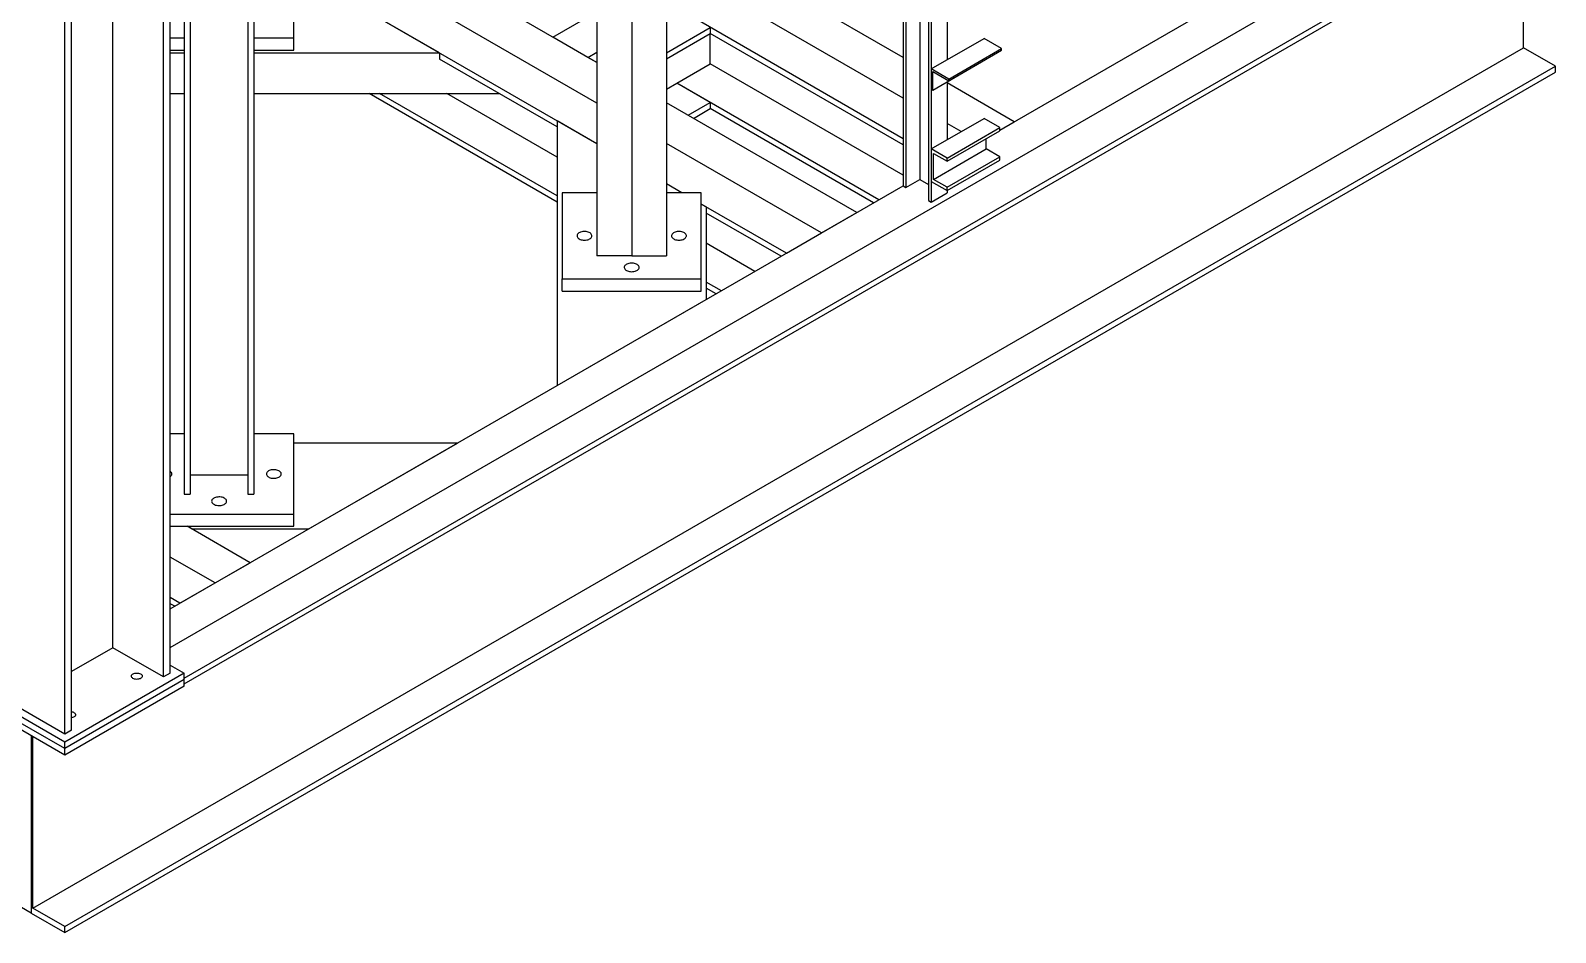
# Model space of a CAD drawing. Header units: millimetres. Extents: x 0 to 16187, y -20471 to 6290.
# Drawn here: x 9626.8 to 9780.1, y 3021 to 3111.7 of the extents above; entities that cross this region are included whole.
import ezdxf

# ---------------------------------------------------------------- set-up
doc = ezdxf.new("R2010")
doc.units = ezdxf.units.MM

msp = doc.modelspace()

# ---------------------------------------------------------------- linework, layer by layer
at = {"color": 7, "linetype": 'Continuous', "lineweight": 25}
for p, q in [((9640.13535, 3046.66095), (9640.13535, 3185.63633)), ((9640.8071, 3047.04874), (9640.8071, 3186.02412)), ((9635.0265, 3049.61022), (9635.0265, 3182.68705)), ((9630.2005, 3040.92568), (9630.2005, 3179.90106)), ((9630.87225, 3041.31347), (9630.87225, 3180.28885)), ((9683.71097, 3154.74374), (9683.71097, 3089.01221)), ((9687.21097, 3154.74374), (9687.21097, 3089.01221)), ((9690.71097, 3154.74374), (9690.71097, 3089.01221)), ((9716.17054, 3134.5818), (9716.17054, 3096.69431)), ((9714.50884, 3133.94908), (9714.50884, 3096.06159)), ((9714.79168, 3133.7858), (9714.79168, 3095.89831)), ((9717.05443, 3132.47955), (9717.05443, 3094.59205)), ((9717.33727, 3132.31627), (9717.33727, 3094.42877)), ((9642.22149, 3130.79238), (9642.22149, 3065.06084)), ((9642.82149, 3130.79238), (9642.82149, 3065.06084)), ((9648.62149, 3130.79238), (9648.62149, 3065.06084)), ((9649.22149, 3130.79238), (9649.22149, 3065.06084)), ((9683.71097, 3108.45253), (9651.87332, 3126.83201)), ((9683.71097, 3104.37049), (9649.22149, 3124.28084)), ((9714.50884, 3108.96084), (9690.71097, 3122.69906)), ((9724.23156, 3101.67439), (9762.06177, 3123.51331)), ((9776.90041, 3109.94371), (9776.90041, 3123.49086)), ((9640.8071, 3049.62838), (9765.4276, 3121.57026)), ((9642.22132, 3046.55868), (9768.79343, 3119.62721)), ((9642.22132, 3045.96669), (9769.30617, 3119.33121)), ((9653.22149, 3110.94306), (9653.22149, 3119.02509)), ((9667.8763, 3109.42961), (9653.22149, 3117.88965)), ((9683.71097, 3100.28845), (9653.22149, 3117.88965)), ((9714.50884, 3104.8788), (9694.51186, 3116.42281)), ((9718.92826, 3114.69928), (9718.92826, 3108.7385)), ((9679.27371, 3111.0141), (9683.71097, 3113.57568)), ((9714.50884, 3100.79676), (9692.88522, 3113.27981)), ((9690.71097, 3109.45261), (9695.1129, 3111.99379)), ((9695.1129, 3111.99379), (9695.1129, 3111.38139)), ((9640.8071, 3110.94306), (9642.22149, 3110.94306)), ((9649.22149, 3110.94306), (9653.22149, 3110.94306)), ((9653.22149, 3109.71825), (9653.22149, 3110.94306)), ((9682.80924, 3108.97308), (9679.27371, 3111.0141)), ((9690.71097, 3108.8402), (9695.1129, 3111.38139)), ((9695.1129, 3108.33914), (9695.1129, 3111.38139)), ((9714.50884, 3100.18435), (9695.1129, 3111.38139)), ((9717.33727, 3107.82004), (9722.64057, 3110.88157)), ((9724.40834, 3109.86106), (9722.64057, 3110.88157)), ((9626.99377, 3023.40445), (9776.90041, 3109.94371)), ((9640.8071, 3109.71825), (9642.22149, 3109.71825)), ((9640.8071, 3109.42961), (9642.22149, 3109.42961)), ((9649.22149, 3109.71825), (9653.22149, 3109.71825)), ((9649.22149, 3109.42961), (9667.8763, 3109.42961)), ((9667.8763, 3109.42961), (9667.8763, 3108.8172)), ((9679.71097, 3101.98519), (9667.8763, 3108.8172)), ((9682.80924, 3108.97308), (9683.71097, 3109.49364)), ((9683.71097, 3108.45253), (9682.80924, 3108.97308)), ((9717.47869, 3105.69705), (9722.78199, 3108.75858)), ((9719.10504, 3106.79953), (9724.40834, 3109.86106)), ((9719.10504, 3106.63622), (9724.40834, 3109.69775)), ((9722.78199, 3108.75858), (9722.78199, 3108.75888)), ((9724.40834, 3109.69775), (9724.40834, 3109.86106)), ((9780.10714, 3108.09251), (9776.90041, 3109.94371)), ((9630.2005, 3021.55325), (9780.10714, 3108.09251)), ((9630.2005, 3020.96126), (9780.10714, 3107.50052)), ((9691.73647, 3106.38996), (9695.1129, 3108.33914)), ((9714.50884, 3097.1421), (9695.1129, 3108.33914)), ((9717.33727, 3107.82004), (9717.33727, 3105.77869)), ((9719.10504, 3106.79953), (9717.33727, 3107.82004)), ((9717.47869, 3107.57509), (9719.10504, 3106.63622)), ((9717.47869, 3105.69705), (9717.47869, 3107.57509)), ((9780.10714, 3107.50052), (9780.10714, 3108.09251)), ((9690.71097, 3105.79796), (9691.73647, 3106.38996)), ((9695.1129, 3104.44079), (9691.73647, 3106.38996)), ((9712.06826, 3094.65267), (9691.73647, 3106.38996)), ((9717.33727, 3105.77869), (9717.47869, 3105.69705)), ((9718.92826, 3106.53387), (9718.92826, 3100.69557)), ((9725.68113, 3102.51121), (9718.92826, 3106.40956)), ((9719.10504, 3106.63622), (9719.10504, 3106.79953)), ((9640.8071, 3105.3469), (9642.22149, 3105.3469)), ((9649.22149, 3105.3469), (9673.88769, 3105.3469)), ((9679.71097, 3094.43219), (9660.80408, 3105.3469)), ((9679.71097, 3095.0446), (9661.86492, 3105.3469)), ((9679.71097, 3098.94295), (9668.61779, 3105.3469)), ((9709.84194, 3093.36744), (9690.71097, 3104.41152)), ((9692.88658, 3103.15556), (9695.1129, 3104.44079)), ((9695.1129, 3104.44079), (9695.1129, 3103.82838)), ((9683.71097, 3100.28845), (9679.71097, 3102.5976)), ((9679.71097, 3102.5976), (9679.71097, 3075.9732)), ((9693.417, 3102.84936), (9695.1129, 3103.82838)), ((9711.53784, 3094.34647), (9695.1129, 3103.82838)), ((9717.33727, 3099.77711), (9722.64057, 3102.83865)), ((9720.34172, 3101.51155), (9718.92826, 3102.32752)), ((9724.23156, 3101.92019), (9722.64057, 3102.83865)), ((9724.23156, 3101.67439), (9725.68113, 3102.51121)), ((9718.92826, 3098.85866), (9724.23156, 3101.92019)), ((9718.92826, 3098.53204), (9724.23156, 3101.59357)), ((9722.8527, 3099.77664), (9722.8527, 3100.79757)), ((9724.23156, 3101.59357), (9724.23156, 3101.92019)), ((9706.3064, 3091.32642), (9690.71097, 3100.32948)), ((9718.92826, 3098.85866), (9717.33727, 3099.77711)), ((9717.33727, 3099.77711), (9717.33727, 3096.51095)), ((9717.5494, 3096.71511), (9722.8527, 3099.77664)), ((9717.5494, 3099.32804), (9718.92826, 3098.53204)), ((9717.5494, 3096.71511), (9717.5494, 3099.32804)), ((9724.23156, 3098.98064), (9722.8527, 3099.77664)), ((9718.92826, 3095.91911), (9724.23156, 3098.98064)), ((9718.92826, 3098.53204), (9718.92826, 3098.85866)), ((9718.92826, 3095.59249), (9724.23156, 3098.65402)), ((9724.23156, 3098.65402), (9724.23156, 3098.98064)), ((9692.24411, 3095.36237), (9690.71097, 3096.24744)), ((9714.79168, 3095.89831), (9716.17054, 3096.69431)), ((9716.17054, 3096.69431), (9717.05443, 3096.18405)), ((9717.33727, 3096.51095), (9718.92826, 3095.59249)), ((9718.92826, 3095.91911), (9717.5494, 3096.71511)), ((9640.8071, 3053.51448), (9714.50884, 3096.06159)), ((9680.21097, 3095.36237), (9680.21097, 3086.70306)), ((9683.71097, 3095.36237), (9680.21097, 3095.36237)), ((9694.21097, 3095.36237), (9690.71097, 3095.36237)), ((9694.21097, 3086.70306), (9694.21097, 3095.36237)), ((9714.50884, 3096.06159), (9714.79168, 3095.89831)), ((9717.33727, 3094.42877), (9718.92826, 3095.34723)), ((9718.92826, 3095.59249), (9718.92826, 3095.91911)), ((9718.92826, 3095.59249), (9718.92826, 3095.34723)), ((9694.71097, 3093.93828), (9694.21097, 3094.22693)), ((9702.77087, 3089.2854), (9694.21097, 3094.22693)), ((9694.71097, 3093.93828), (9694.71097, 3084.63252)), ((9702.24045, 3088.9792), (9694.71097, 3093.32588)), ((9706.3064, 3091.32642), (9709.84194, 3093.36744)), ((9717.05443, 3094.59205), (9717.33727, 3094.42877)), ((9699.6055, 3087.45807), (9694.71097, 3090.28363)), ((9702.77087, 3089.2854), (9706.3064, 3091.32642)), ((9687.21097, 3089.01221), (9683.71097, 3089.01221)), ((9687.21097, 3089.01221), (9690.71097, 3089.01221)), ((9680.21097, 3085.47824), (9680.21097, 3086.70306)), ((9680.21097, 3086.70306), (9694.21097, 3086.70306)), ((9680.21097, 3085.47824), (9694.21097, 3085.47824)), ((9694.21097, 3085.47824), (9694.21097, 3086.70306)), ((9696.22907, 3085.5089), (9694.71097, 3086.38528)), ((9695.69865, 3085.2027), (9694.71097, 3085.77288)), ((9679.71097, 3075.9732), (9694.71097, 3084.63252)), ((9642.22149, 3071.12237), (9640.8071, 3071.12237)), ((9653.22149, 3071.12237), (9649.22149, 3071.12237)), ((9653.22149, 3063.04034), (9653.22149, 3071.12237)), ((9669.68649, 3070.1862), (9653.22149, 3070.1862)), ((9654.68649, 3061.52688), (9669.68649, 3070.1862)), ((9642.82149, 3066.98033), (9648.62149, 3066.98033)), ((9642.22149, 3065.06084), (9642.82149, 3065.06084)), ((9648.62149, 3065.06084), (9649.22149, 3065.06084)), ((9640.8071, 3063.04034), (9653.22149, 3063.04034)), ((9653.22149, 3061.81553), (9653.22149, 3063.04034)), ((9640.8071, 3061.81553), (9653.22149, 3061.81553)), ((9643.02146, 3061.52688), (9642.52146, 3061.81553)), ((9648.85398, 3058.15984), (9642.52146, 3061.81553)), ((9654.68649, 3061.52688), (9643.02146, 3061.52688)), ((9645.31844, 3056.11882), (9640.8071, 3058.72316)), ((9645.31844, 3056.11882), (9648.85398, 3058.15984)), ((9641.78291, 3054.0778), (9645.31844, 3056.11882)), ((9641.78291, 3054.0778), (9640.8071, 3054.64112)), ((9641.25249, 3053.7716), (9640.8071, 3054.02872)), ((9635.0265, 3049.61022), (9630.87225, 3047.21202)), ((9640.13535, 3046.66095), (9635.0265, 3049.61022)), ((9640.8071, 3047.86515), (9642.22132, 3047.04874)), ((9630.2005, 3040.10927), (9618.17969, 3047.04874)), ((9630.2005, 3039.45604), (9618.17969, 3046.39551)), ((9630.2005, 3038.80281), (9618.17969, 3045.74227)), ((9630.2005, 3040.92568), (9619.5939, 3047.04874)), ((9642.22132, 3047.04874), (9630.2005, 3040.10927)), ((9642.22132, 3046.39551), (9630.2005, 3039.45604)), ((9642.22132, 3045.74227), (9630.2005, 3038.80281)), ((9640.8071, 3047.04874), (9640.13535, 3046.66095)), ((9642.22132, 3046.39551), (9642.22132, 3047.04874)), ((9642.22132, 3045.74227), (9642.22132, 3046.39551)), ((9630.87225, 3041.31347), (9630.2005, 3040.92568)), ((9626.83467, 3040.74586), (9626.83467, 3022.90431)), ((9626.99377, 3023.40445), (9626.99377, 3040.65401)), ((9630.2005, 3039.45604), (9630.2005, 3040.10927)), ((9630.2005, 3038.80281), (9630.2005, 3039.45604)), ((9626.83467, 3022.90431), (9623.46884, 3024.84736)), ((9626.83467, 3022.90431), (9630.2005, 3020.96126)), ((9630.2005, 3021.55325), (9626.99377, 3023.40445)), ((9630.2005, 3020.96126), (9630.2005, 3021.55325))]:
    msp.add_line(p, q, dxfattribs=at)
at = {"color": 7, "linetype": 'Continuous', "lineweight": 25, "flags": 128}
for points in [[(9682.46097, 3090.59975), (9682.57545, 3090.60482), (9682.68726, 3090.61993), (9682.79376, 3090.6447), (9682.89246, 3090.67858), (9682.98104, 3090.72075), (9683.05744, 3090.77024), (9683.11985, 3090.82588), (9683.16682, 3090.88636), (9683.19725, 3090.95028), (9683.21042, 3091.01613), (9683.20602, 3091.08237), (9683.18416, 3091.14744), (9683.14534, 3091.20983), (9683.09049, 3091.26806), (9683.02088, 3091.32078), (9682.93815, 3091.36674), (9682.84423, 3091.40488), (9682.74133, 3091.43429), (9682.63186, 3091.45429), (9682.51838, 3091.46441), (9682.40355, 3091.46441), (9682.29008, 3091.45429), (9682.1806, 3091.43429), (9682.0777, 3091.40488), (9681.98378, 3091.36674), (9681.90105, 3091.32078), (9681.83144, 3091.26806), (9681.77659, 3091.20983), (9681.73778, 3091.14744), (9681.71591, 3091.08237), (9681.71152, 3091.01613), (9681.72469, 3090.95028), (9681.75511, 3090.88636), (9681.80208, 3090.82588), (9681.8645, 3090.77024), (9681.94089, 3090.72075), (9682.02948, 3090.67858), (9682.12818, 3090.6447), (9682.23468, 3090.61993), (9682.34648, 3090.60482), (9682.46097, 3090.59975)], [(9691.96097, 3090.59975), (9692.07545, 3090.60482), (9692.18726, 3090.61993), (9692.29376, 3090.6447), (9692.39246, 3090.67858), (9692.48104, 3090.72075), (9692.55744, 3090.77024), (9692.61985, 3090.82588), (9692.66682, 3090.88636), (9692.69725, 3090.95028), (9692.71042, 3091.01613), (9692.70602, 3091.08237), (9692.68416, 3091.14744), (9692.64534, 3091.20983), (9692.59049, 3091.26806), (9692.52088, 3091.32078), (9692.43815, 3091.36674), (9692.34423, 3091.40488), (9692.24133, 3091.43429), (9692.13186, 3091.45429), (9692.01838, 3091.46441), (9691.90355, 3091.46441), (9691.79008, 3091.45429), (9691.6806, 3091.43429), (9691.5777, 3091.40488), (9691.48378, 3091.36674), (9691.40105, 3091.32078), (9691.33144, 3091.26806), (9691.27659, 3091.20983), (9691.23778, 3091.14744), (9691.21591, 3091.08237), (9691.21152, 3091.01613), (9691.22469, 3090.95028), (9691.25511, 3090.88636), (9691.30208, 3090.82588), (9691.3645, 3090.77024), (9691.44089, 3090.72075), (9691.52948, 3090.67858), (9691.62818, 3090.6447), (9691.73468, 3090.61993), (9691.84648, 3090.60482), (9691.96097, 3090.59975)], [(9687.21097, 3087.42467), (9687.32545, 3087.42974), (9687.43726, 3087.44484), (9687.54376, 3087.46962), (9687.64246, 3087.5035), (9687.73104, 3087.54567), (9687.80744, 3087.59516), (9687.86985, 3087.6508), (9687.91682, 3087.71128), (9687.94725, 3087.7752), (9687.96042, 3087.84105), (9687.95602, 3087.90729), (9687.93416, 3087.97236), (9687.89534, 3088.03474), (9687.84049, 3088.09298), (9687.77088, 3088.14569), (9687.68815, 3088.19166), (9687.59423, 3088.2298), (9687.49133, 3088.25921), (9687.38186, 3088.27921), (9687.26838, 3088.28933), (9687.15355, 3088.28933), (9687.04008, 3088.27921), (9686.9306, 3088.25921), (9686.8277, 3088.2298), (9686.73378, 3088.19166), (9686.65105, 3088.14569), (9686.58144, 3088.09298), (9686.52659, 3088.03474), (9686.48778, 3087.97236), (9686.46591, 3087.90729), (9686.46152, 3087.84105), (9686.47469, 3087.7752), (9686.50511, 3087.71128), (9686.55208, 3087.6508), (9686.6145, 3087.59516), (9686.69089, 3087.54567), (9686.77948, 3087.5035), (9686.87818, 3087.46962), (9686.98468, 3087.44484), (9687.09648, 3087.42974), (9687.21097, 3087.42467)], [(9640.8071, 3066.81085), (9640.86617, 3066.8601), (9640.91712, 3066.9195), (9640.95177, 3066.9827), (9640.96929, 3067.04821), (9640.96929, 3067.11449), (9640.95177, 3067.18), (9640.91712, 3067.2432), (9640.86617, 3067.3026), (9640.8071, 3067.35185)], [(9650.47149, 3067.08135), (9650.48028, 3067.01526), (9650.50645, 3066.95072), (9650.54937, 3066.88924), (9650.60805, 3066.83226), (9650.6811, 3066.78112), (9650.76683, 3066.73702), (9650.8632, 3066.70099), (9650.96798, 3066.67387), (9651.0787, 3066.65631), (9651.19277, 3066.6487), (9651.30751, 3066.65124), (9651.42023, 3066.66386), (9651.5283, 3066.68627), (9651.62917, 3066.71793), (9651.72049, 3066.75812), (9651.80011, 3066.80588), (9651.86617, 3066.8601), (9651.91712, 3066.9195), (9651.95177, 3066.9827), (9651.96929, 3067.04821), (9651.96929, 3067.11449), (9651.95177, 3067.18), (9651.91712, 3067.2432), (9651.86617, 3067.3026), (9651.80011, 3067.35682), (9651.72049, 3067.40458), (9651.62917, 3067.44477), (9651.5283, 3067.47643), (9651.42023, 3067.49884), (9651.30751, 3067.51146), (9651.19277, 3067.514), (9651.0787, 3067.5064), (9650.96798, 3067.48883), (9650.8632, 3067.46172), (9650.76683, 3067.42569), (9650.6811, 3067.38158), (9650.60805, 3067.33044), (9650.54937, 3067.27347), (9650.50645, 3067.21199), (9650.48028, 3067.14744), (9650.47149, 3067.08135)], [(9644.97149, 3064.33923), (9644.98028, 3064.27314), (9645.00645, 3064.2086), (9645.04937, 3064.14712), (9645.10805, 3064.09014), (9645.1811, 3064.039), (9645.26683, 3063.9949), (9645.3632, 3063.95887), (9645.46798, 3063.93175), (9645.5787, 3063.91419), (9645.69277, 3063.90659), (9645.80751, 3063.90913), (9645.92023, 3063.92175), (9646.0283, 3063.94415), (9646.12917, 3063.97582), (9646.22049, 3064.016), (9646.30011, 3064.06376), (9646.36617, 3064.11798), (9646.41712, 3064.17738), (9646.45177, 3064.24058), (9646.46929, 3064.30609), (9646.46929, 3064.37238), (9646.45177, 3064.43789), (9646.41712, 3064.50108), (9646.36617, 3064.56049), (9646.30011, 3064.61471), (9646.22049, 3064.66247), (9646.12917, 3064.70265), (9646.0283, 3064.73432), (9645.92023, 3064.75672), (9645.80751, 3064.76934), (9645.69277, 3064.77188), (9645.5787, 3064.76428), (9645.46798, 3064.74672), (9645.3632, 3064.7196), (9645.26683, 3064.68357), (9645.1811, 3064.63947), (9645.10805, 3064.58833), (9645.04937, 3064.53135), (9645.00645, 3064.46987), (9644.98028, 3064.40533), (9644.97149, 3064.33923)], [(9637.05944, 3046.51807), (9636.99624, 3046.56177), (9636.94758, 3046.61128), (9636.91502, 3046.66501), (9636.89959, 3046.72123), (9636.9018, 3046.77814), (9636.92158, 3046.8339), (9636.95829, 3046.88673), (9637.01075, 3046.93493), (9637.07728, 3046.97695), (9637.15573, 3047.01143), (9637.24358, 3047.03727), (9637.33802, 3047.05364), (9637.436, 3047.06002), (9637.53438, 3047.05619), (9637.63, 3047.04228), (9637.71977, 3047.01874), (9637.80083, 3046.98632), (9637.87055, 3046.94607), (9637.9267, 3046.89928), (9637.96748, 3046.84745), (9637.99157, 3046.79226), (9637.99821, 3046.73546), (9637.98717, 3046.6789), (9637.95881, 3046.62438), (9637.91404, 3046.57366), (9637.85431, 3046.52837), (9637.78153, 3046.48997), (9637.69804, 3046.45969), (9637.60652, 3046.43849), (9637.50993, 3046.42708), (9637.41135, 3046.4258), (9637.31396, 3046.4347), (9637.22089, 3046.4535), (9637.13513, 3046.48159), (9637.05944, 3046.51807)], [(9630.87225, 3043.17148), (9630.91248, 3043.16434), (9631.00226, 3043.1408), (9631.08331, 3043.10838), (9631.15304, 3043.06813), (9631.20919, 3043.02134), (9631.24997, 3042.96951), (9631.27406, 3042.91432), (9631.28069, 3042.85752), (9631.26965, 3042.80096), (9631.24129, 3042.74644), (9631.19653, 3042.69572), (9631.1368, 3042.65044), (9631.06402, 3042.61203), (9630.98053, 3042.58175), (9630.88901, 3042.56055), (9630.87225, 3042.55782)]]:
    msp.add_lwpolyline(points, dxfattribs=at)

doc.saveas('drawing.dxf')
